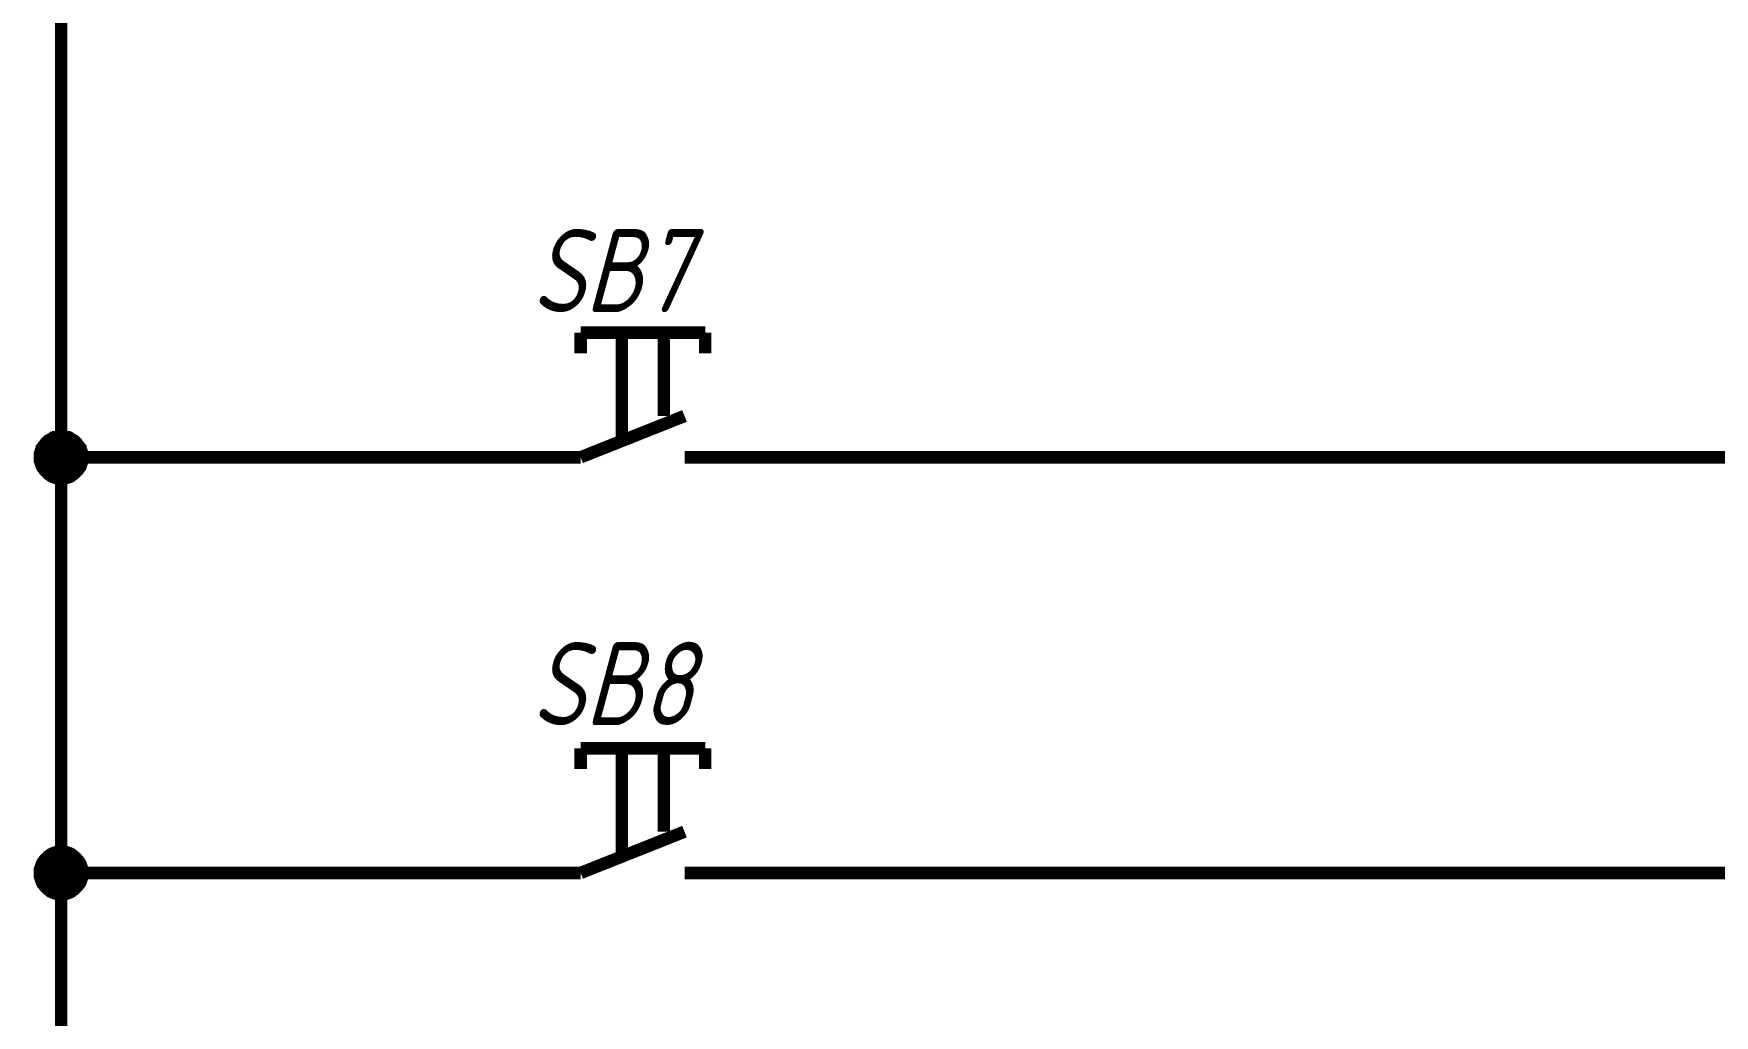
# Model space of a CAD drawing. Extents: x 196 to 1101, y 70 to 664.
# Drawn here: x 446.38 to 486.83, y 372.75 to 396.37 of the extents above; entities that cross this region are included whole.
import ezdxf

# ---------------------------------------------------------------- set-up
doc = ezdxf.new("R2010")
doc.units = 0
doc.header["$MEASUREMENT"] = 0
doc.layers.add('Sheet', color=255, linetype='CONTINUOUS')
doc.styles.add('GOST type A0', font='', dxfattribs={"oblique": 15, "height": 3.5})
doc.styles.get('GOST type A0').set_extended_font_data('GOST type A')

msp = doc.modelspace()

# ---------------------------------------------------------------- linework, layer by layer
at = {"layer": 'Sheet', "const_width": 0.3}
for points in [[(659.469, 396.183), (666.97, 396.183), (666.97, 412.182), (611.985, 412.182), (611.985, 386.179), (529.515, 386.179), (464.546, 386.179)], [(659.469, 391.181), (669.47, 391.181), (669.47, 410.675), (606.985, 410.675), (606.985, 376.176), (517.031, 376.176), (464.546, 376.176)], [(447.046, 401.169), (447.046, 386.179), (457.046, 386.179)], [(459.546, 389.177), (462.543, 389.177)], [(459.546, 389.177), (459.546, 388.68)], [(460.539, 386.676), (460.539, 389.177)], [(461.549, 387.173), (461.549, 389.177)], [(462.543, 389.177), (462.543, 388.68)], [(459.546, 386.179), (462.046, 387.173)], [(446.533, 386.179), (446.533, 386.21), (446.533, 386.226), (446.533, 386.257), (446.549, 386.288), (446.549, 386.303), (446.564, 386.335), (446.564, 386.35), (446.58, 386.381), (446.58, 386.397), (446.595, 386.412), (446.611, 386.443), (446.626, 386.459), (446.642, 386.474), (446.657, 386.49), (446.673, 386.521), (446.688, 386.536), (446.704, 386.552), (446.719, 386.568), (446.735, 386.583), (446.766, 386.599), (446.782, 386.599), (446.797, 386.614), (446.828, 386.63), (446.844, 386.645), (446.875, 386.645), (446.89, 386.661), (446.921, 386.661), (446.937, 386.661), (446.968, 386.676), (446.999, 386.676), (447.014, 386.676), (447.046, 386.676)], [(446.533, 386.179), (446.533, 386.21), (446.533, 386.226), (446.533, 386.257), (446.549, 386.288), (446.549, 386.303), (446.564, 386.335), (446.564, 386.35), (446.58, 386.381), (446.58, 386.397), (446.595, 386.412), (446.611, 386.443), (446.626, 386.459), (446.642, 386.474), (446.657, 386.49), (446.673, 386.521), (446.688, 386.536), (446.704, 386.552), (446.719, 386.568), (446.735, 386.583), (446.766, 386.599), (446.782, 386.599), (446.797, 386.614), (446.828, 386.63), (446.844, 386.645), (446.875, 386.645), (446.89, 386.661), (446.921, 386.661), (446.937, 386.661), (446.968, 386.676), (446.999, 386.676), (447.014, 386.676), (447.046, 386.676)], [(446.533, 386.179), (446.533, 386.21), (446.533, 386.226), (446.533, 386.257), (446.549, 386.288), (446.549, 386.303), (446.564, 386.335), (446.564, 386.35), (446.58, 386.381), (446.58, 386.397), (446.595, 386.412), (446.611, 386.443), (446.626, 386.459), (446.642, 386.474), (446.657, 386.49), (446.673, 386.521), (446.688, 386.536), (446.704, 386.552), (446.719, 386.568), (446.735, 386.583), (446.766, 386.599), (446.782, 386.599), (446.797, 386.614), (446.828, 386.63), (446.844, 386.645), (446.875, 386.645), (446.89, 386.661), (446.921, 386.661), (446.937, 386.661), (446.968, 386.676), (446.999, 386.676), (447.014, 386.676), (447.046, 386.676)], [(446.533, 386.179), (446.533, 386.21), (446.533, 386.226), (446.533, 386.257), (446.549, 386.288), (446.549, 386.303), (446.564, 386.335), (446.564, 386.35), (446.58, 386.381), (446.58, 386.397), (446.595, 386.412), (446.611, 386.443), (446.626, 386.459), (446.642, 386.474), (446.657, 386.49), (446.673, 386.521), (446.688, 386.536), (446.704, 386.552), (446.719, 386.568), (446.735, 386.583), (446.766, 386.599), (446.782, 386.599), (446.797, 386.614), (446.828, 386.63), (446.844, 386.645), (446.875, 386.645), (446.89, 386.661), (446.921, 386.661), (446.937, 386.661), (446.968, 386.676), (446.999, 386.676), (447.014, 386.676), (447.046, 386.676)], [(446.533, 386.179), (446.533, 386.21), (446.533, 386.226), (446.533, 386.257), (446.549, 386.288), (446.549, 386.303), (446.564, 386.335), (446.564, 386.35), (446.58, 386.381), (446.58, 386.397), (446.595, 386.412), (446.611, 386.443), (446.626, 386.459), (446.642, 386.474), (446.657, 386.49), (446.673, 386.521), (446.688, 386.536), (446.704, 386.552), (446.719, 386.568), (446.735, 386.583), (446.766, 386.599), (446.782, 386.599), (446.797, 386.614), (446.828, 386.63), (446.844, 386.645), (446.875, 386.645), (446.89, 386.661), (446.921, 386.661), (446.937, 386.661), (446.968, 386.676), (446.999, 386.676), (447.014, 386.676), (447.046, 386.676)], [(446.533, 386.179), (446.533, 386.21), (446.533, 386.226), (446.533, 386.257), (446.549, 386.288), (446.549, 386.303), (446.564, 386.335), (446.564, 386.35), (446.58, 386.381), (446.58, 386.397), (446.595, 386.412), (446.611, 386.443), (446.626, 386.459), (446.642, 386.474), (446.657, 386.49), (446.673, 386.521), (446.688, 386.536), (446.704, 386.552), (446.719, 386.568), (446.735, 386.583), (446.766, 386.599), (446.782, 386.599), (446.797, 386.614), (446.828, 386.63), (446.844, 386.645), (446.875, 386.645), (446.89, 386.661), (446.921, 386.661), (446.937, 386.661), (446.968, 386.676), (446.999, 386.676), (447.014, 386.676), (447.046, 386.676)], [(446.533, 386.179), (446.533, 386.21), (446.533, 386.226), (446.533, 386.257), (446.549, 386.288), (446.549, 386.303), (446.564, 386.335), (446.564, 386.35), (446.58, 386.381), (446.58, 386.397), (446.595, 386.412), (446.611, 386.443), (446.626, 386.459), (446.642, 386.474), (446.657, 386.49), (446.673, 386.521), (446.688, 386.536), (446.704, 386.552), (446.719, 386.568), (446.735, 386.583), (446.766, 386.599), (446.782, 386.599), (446.797, 386.614), (446.828, 386.63), (446.844, 386.645), (446.875, 386.645), (446.89, 386.661), (446.921, 386.661), (446.937, 386.661), (446.968, 386.676), (446.999, 386.676), (447.014, 386.676), (447.046, 386.676)], [(446.533, 386.179), (446.533, 386.21), (446.533, 386.226), (446.533, 386.257), (446.549, 386.288), (446.549, 386.303), (446.564, 386.335), (446.564, 386.35), (446.58, 386.381), (446.58, 386.397), (446.595, 386.412), (446.611, 386.443), (446.626, 386.459), (446.642, 386.474), (446.657, 386.49), (446.673, 386.521), (446.688, 386.536), (446.704, 386.552), (446.719, 386.568), (446.735, 386.583), (446.766, 386.599), (446.782, 386.599), (446.797, 386.614), (446.828, 386.63), (446.844, 386.645), (446.875, 386.645), (446.89, 386.661), (446.921, 386.661), (446.937, 386.661), (446.968, 386.676), (446.999, 386.676), (447.014, 386.676), (447.046, 386.676)], [(447.046, 386.676), (447.046, 386.676)], [(447.046, 386.676), (447.077, 386.676), (447.092, 386.676), (447.123, 386.676), (447.154, 386.661), (447.17, 386.661), (447.201, 386.661), (447.216, 386.645), (447.247, 386.645), (447.263, 386.63), (447.294, 386.614), (447.31, 386.599), (447.325, 386.599), (447.356, 386.583), (447.372, 386.568), (447.387, 386.552), (447.403, 386.536), (447.418, 386.521), (447.434, 386.49), (447.449, 386.474), (447.465, 386.459), (447.48, 386.443), (447.496, 386.412), (447.511, 386.397), (447.511, 386.381), (447.527, 386.35), (447.527, 386.335), (447.542, 386.303), (447.542, 386.288), (447.558, 386.257), (447.558, 386.226), (447.558, 386.21), (447.558, 386.179)], [(447.046, 386.676), (447.046, 386.676)], [(447.046, 386.676), (447.077, 386.676), (447.092, 386.676), (447.123, 386.676), (447.154, 386.661), (447.17, 386.661), (447.201, 386.661), (447.216, 386.645), (447.247, 386.645), (447.263, 386.63), (447.294, 386.614), (447.31, 386.599), (447.325, 386.599), (447.356, 386.583), (447.372, 386.568), (447.387, 386.552), (447.403, 386.536), (447.418, 386.521), (447.434, 386.49), (447.449, 386.474), (447.465, 386.459), (447.48, 386.443), (447.496, 386.412), (447.511, 386.397), (447.511, 386.381), (447.527, 386.35), (447.527, 386.335), (447.542, 386.303), (447.542, 386.288), (447.558, 386.257), (447.558, 386.226), (447.558, 386.21), (447.558, 386.179)], [(447.046, 386.676), (447.046, 386.676)], [(447.046, 386.676), (447.077, 386.676), (447.092, 386.676), (447.123, 386.676), (447.154, 386.661), (447.17, 386.661), (447.201, 386.661), (447.216, 386.645), (447.247, 386.645), (447.263, 386.63), (447.294, 386.614), (447.31, 386.599), (447.325, 386.599), (447.356, 386.583), (447.372, 386.568), (447.387, 386.552), (447.403, 386.536), (447.418, 386.521), (447.434, 386.49), (447.449, 386.474), (447.465, 386.459), (447.48, 386.443), (447.496, 386.412), (447.511, 386.397), (447.511, 386.381), (447.527, 386.35), (447.527, 386.335), (447.542, 386.303), (447.542, 386.288), (447.558, 386.257), (447.558, 386.226), (447.558, 386.21), (447.558, 386.179)], [(447.046, 386.676), (447.046, 386.676)], [(447.046, 386.676), (447.077, 386.676), (447.092, 386.676), (447.123, 386.676), (447.154, 386.661), (447.17, 386.661), (447.201, 386.661), (447.216, 386.645), (447.247, 386.645), (447.263, 386.63), (447.294, 386.614), (447.31, 386.599), (447.325, 386.599), (447.356, 386.583), (447.372, 386.568), (447.387, 386.552), (447.403, 386.536), (447.418, 386.521), (447.434, 386.49), (447.449, 386.474), (447.465, 386.459), (447.48, 386.443), (447.496, 386.412), (447.511, 386.397), (447.511, 386.381), (447.527, 386.35), (447.527, 386.335), (447.542, 386.303), (447.542, 386.288), (447.558, 386.257), (447.558, 386.226), (447.558, 386.21), (447.558, 386.179)], [(447.046, 386.676), (447.046, 386.676)], [(447.046, 386.676), (447.077, 386.676), (447.092, 386.676), (447.123, 386.676), (447.154, 386.661), (447.17, 386.661), (447.201, 386.661), (447.216, 386.645), (447.247, 386.645), (447.263, 386.63), (447.294, 386.614), (447.31, 386.599), (447.325, 386.599), (447.356, 386.583), (447.372, 386.568), (447.387, 386.552), (447.403, 386.536), (447.418, 386.521), (447.434, 386.49), (447.449, 386.474), (447.465, 386.459), (447.48, 386.443), (447.496, 386.412), (447.511, 386.397), (447.511, 386.381), (447.527, 386.35), (447.527, 386.335), (447.542, 386.303), (447.542, 386.288), (447.558, 386.257), (447.558, 386.226), (447.558, 386.21), (447.558, 386.179)], [(447.046, 386.676), (447.046, 386.676)], [(447.046, 386.676), (447.077, 386.676), (447.092, 386.676), (447.123, 386.676), (447.154, 386.661), (447.17, 386.661), (447.201, 386.661), (447.216, 386.645), (447.247, 386.645), (447.263, 386.63), (447.294, 386.614), (447.31, 386.599), (447.325, 386.599), (447.356, 386.583), (447.372, 386.568), (447.387, 386.552), (447.403, 386.536), (447.418, 386.521), (447.434, 386.49), (447.449, 386.474), (447.465, 386.459), (447.48, 386.443), (447.496, 386.412), (447.511, 386.397), (447.511, 386.381), (447.527, 386.35), (447.527, 386.335), (447.542, 386.303), (447.542, 386.288), (447.558, 386.257), (447.558, 386.226), (447.558, 386.21), (447.558, 386.179)], [(447.046, 386.676), (447.046, 386.676)], [(447.046, 386.676), (447.077, 386.676), (447.092, 386.676), (447.123, 386.676), (447.154, 386.661), (447.17, 386.661), (447.201, 386.661), (447.216, 386.645), (447.247, 386.645), (447.263, 386.63), (447.294, 386.614), (447.31, 386.599), (447.325, 386.599), (447.356, 386.583), (447.372, 386.568), (447.387, 386.552), (447.403, 386.536), (447.418, 386.521), (447.434, 386.49), (447.449, 386.474), (447.465, 386.459), (447.48, 386.443), (447.496, 386.412), (447.511, 386.397), (447.511, 386.381), (447.527, 386.35), (447.527, 386.335), (447.542, 386.303), (447.542, 386.288), (447.558, 386.257), (447.558, 386.226), (447.558, 386.21), (447.558, 386.179)], [(447.046, 386.676), (447.046, 386.676)], [(447.046, 386.676), (447.077, 386.676), (447.092, 386.676), (447.123, 386.676), (447.154, 386.661), (447.17, 386.661), (447.201, 386.661), (447.216, 386.645), (447.247, 386.645), (447.263, 386.63), (447.294, 386.614), (447.31, 386.599), (447.325, 386.599), (447.356, 386.583), (447.372, 386.568), (447.387, 386.552), (447.403, 386.536), (447.418, 386.521), (447.434, 386.49), (447.449, 386.474), (447.465, 386.459), (447.48, 386.443), (447.496, 386.412), (447.511, 386.397), (447.511, 386.381), (447.527, 386.35), (447.527, 386.335), (447.542, 386.303), (447.542, 386.288), (447.558, 386.257), (447.558, 386.226), (447.558, 386.21), (447.558, 386.179)], [(447.046, 385.667), (447.014, 385.667), (446.999, 385.667), (446.968, 385.667), (446.937, 385.682), (446.921, 385.682), (446.89, 385.698), (446.875, 385.698), (446.844, 385.713), (446.828, 385.713), (446.797, 385.729), (446.782, 385.744), (446.766, 385.76), (446.735, 385.775), (446.719, 385.791), (446.704, 385.806), (446.688, 385.822), (446.673, 385.837), (446.657, 385.853), (446.642, 385.869), (446.626, 385.9), (446.611, 385.915), (446.595, 385.931), (446.58, 385.962), (446.58, 385.977), (446.564, 386.008), (446.564, 386.024), (446.549, 386.055), (446.549, 386.07), (446.533, 386.102), (446.533, 386.133), (446.533, 386.148), (446.533, 386.179)], [(446.533, 386.179), (446.533, 386.179)], [(447.046, 385.667), (447.014, 385.667), (446.999, 385.667), (446.968, 385.667), (446.937, 385.682), (446.921, 385.682), (446.89, 385.698), (446.875, 385.698), (446.844, 385.713), (446.828, 385.713), (446.797, 385.729), (446.782, 385.744), (446.766, 385.76), (446.735, 385.775), (446.719, 385.791), (446.704, 385.806), (446.688, 385.822), (446.673, 385.837), (446.657, 385.853), (446.642, 385.869), (446.626, 385.9), (446.611, 385.915), (446.595, 385.931), (446.58, 385.962), (446.58, 385.977), (446.564, 386.008), (446.564, 386.024), (446.549, 386.055), (446.549, 386.07), (446.533, 386.102), (446.533, 386.133), (446.533, 386.148), (446.533, 386.179)], [(446.533, 386.179), (446.533, 386.179)], [(447.046, 385.667), (447.014, 385.667), (446.999, 385.667), (446.968, 385.667), (446.937, 385.682), (446.921, 385.682), (446.89, 385.698), (446.875, 385.698), (446.844, 385.713), (446.828, 385.713), (446.797, 385.729), (446.782, 385.744), (446.766, 385.76), (446.735, 385.775), (446.719, 385.791), (446.704, 385.806), (446.688, 385.822), (446.673, 385.837), (446.657, 385.853), (446.642, 385.869), (446.626, 385.9), (446.611, 385.915), (446.595, 385.931), (446.58, 385.962), (446.58, 385.977), (446.564, 386.008), (446.564, 386.024), (446.549, 386.055), (446.549, 386.07), (446.533, 386.102), (446.533, 386.133), (446.533, 386.148), (446.533, 386.179)], [(446.533, 386.179), (446.533, 386.179)], [(447.046, 385.667), (447.014, 385.667), (446.999, 385.667), (446.968, 385.667), (446.937, 385.682), (446.921, 385.682), (446.89, 385.698), (446.875, 385.698), (446.844, 385.713), (446.828, 385.713), (446.797, 385.729), (446.782, 385.744), (446.766, 385.76), (446.735, 385.775), (446.719, 385.791), (446.704, 385.806), (446.688, 385.822), (446.673, 385.837), (446.657, 385.853), (446.642, 385.869), (446.626, 385.9), (446.611, 385.915), (446.595, 385.931), (446.58, 385.962), (446.58, 385.977), (446.564, 386.008), (446.564, 386.024), (446.549, 386.055), (446.549, 386.07), (446.533, 386.102), (446.533, 386.133), (446.533, 386.148), (446.533, 386.179)], [(446.533, 386.179), (446.533, 386.179)], [(447.046, 385.667), (447.014, 385.667), (446.999, 385.667), (446.968, 385.667), (446.937, 385.682), (446.921, 385.682), (446.89, 385.698), (446.875, 385.698), (446.844, 385.713), (446.828, 385.713), (446.797, 385.729), (446.782, 385.744), (446.766, 385.76), (446.735, 385.775), (446.719, 385.791), (446.704, 385.806), (446.688, 385.822), (446.673, 385.837), (446.657, 385.853), (446.642, 385.869), (446.626, 385.9), (446.611, 385.915), (446.595, 385.931), (446.58, 385.962), (446.58, 385.977), (446.564, 386.008), (446.564, 386.024), (446.549, 386.055), (446.549, 386.07), (446.533, 386.102), (446.533, 386.133), (446.533, 386.148), (446.533, 386.179)], [(446.533, 386.179), (446.533, 386.179)], [(447.046, 385.667), (447.014, 385.667), (446.999, 385.667), (446.968, 385.667), (446.937, 385.682), (446.921, 385.682), (446.89, 385.698), (446.875, 385.698), (446.844, 385.713), (446.828, 385.713), (446.797, 385.729), (446.782, 385.744), (446.766, 385.76), (446.735, 385.775), (446.719, 385.791), (446.704, 385.806), (446.688, 385.822), (446.673, 385.837), (446.657, 385.853), (446.642, 385.869), (446.626, 385.9), (446.611, 385.915), (446.595, 385.931), (446.58, 385.962), (446.58, 385.977), (446.564, 386.008), (446.564, 386.024), (446.549, 386.055), (446.549, 386.07), (446.533, 386.102), (446.533, 386.133), (446.533, 386.148), (446.533, 386.179)], [(446.533, 386.179), (446.533, 386.179)], [(447.046, 385.667), (447.014, 385.667), (446.999, 385.667), (446.968, 385.667), (446.937, 385.682), (446.921, 385.682), (446.89, 385.698), (446.875, 385.698), (446.844, 385.713), (446.828, 385.713), (446.797, 385.729), (446.782, 385.744), (446.766, 385.76), (446.735, 385.775), (446.719, 385.791), (446.704, 385.806), (446.688, 385.822), (446.673, 385.837), (446.657, 385.853), (446.642, 385.869), (446.626, 385.9), (446.611, 385.915), (446.595, 385.931), (446.58, 385.962), (446.58, 385.977), (446.564, 386.008), (446.564, 386.024), (446.549, 386.055), (446.549, 386.07), (446.533, 386.102), (446.533, 386.133), (446.533, 386.148), (446.533, 386.179)], [(446.533, 386.179), (446.533, 386.179)], [(447.046, 385.667), (447.014, 385.667), (446.999, 385.667), (446.968, 385.667), (446.937, 385.682), (446.921, 385.682), (446.89, 385.698), (446.875, 385.698), (446.844, 385.713), (446.828, 385.713), (446.797, 385.729), (446.782, 385.744), (446.766, 385.76), (446.735, 385.775), (446.719, 385.791), (446.704, 385.806), (446.688, 385.822), (446.673, 385.837), (446.657, 385.853), (446.642, 385.869), (446.626, 385.9), (446.611, 385.915), (446.595, 385.931), (446.58, 385.962), (446.58, 385.977), (446.564, 386.008), (446.564, 386.024), (446.549, 386.055), (446.549, 386.07), (446.533, 386.102), (446.533, 386.133), (446.533, 386.148), (446.533, 386.179)], [(446.533, 386.179), (446.533, 386.179)], [(447.558, 386.179), (447.558, 386.148), (447.558, 386.133), (447.558, 386.102), (447.542, 386.07), (447.542, 386.055), (447.527, 386.024), (447.527, 386.008), (447.511, 385.977), (447.511, 385.962), (447.496, 385.931), (447.48, 385.915), (447.465, 385.9), (447.449, 385.869), (447.434, 385.853), (447.418, 385.837), (447.403, 385.822), (447.387, 385.806), (447.372, 385.791), (447.356, 385.775), (447.325, 385.76), (447.31, 385.744), (447.294, 385.729), (447.263, 385.713), (447.247, 385.713), (447.216, 385.698), (447.201, 385.698), (447.17, 385.682), (447.154, 385.682), (447.123, 385.667), (447.092, 385.667), (447.077, 385.667), (447.046, 385.667)], [(447.558, 386.179), (447.558, 386.148), (447.558, 386.133), (447.558, 386.102), (447.542, 386.07), (447.542, 386.055), (447.527, 386.024), (447.527, 386.008), (447.511, 385.977), (447.511, 385.962), (447.496, 385.931), (447.48, 385.915), (447.465, 385.9), (447.449, 385.869), (447.434, 385.853), (447.418, 385.837), (447.403, 385.822), (447.387, 385.806), (447.372, 385.791), (447.356, 385.775), (447.325, 385.76), (447.31, 385.744), (447.294, 385.729), (447.263, 385.713), (447.247, 385.713), (447.216, 385.698), (447.201, 385.698), (447.17, 385.682), (447.154, 385.682), (447.123, 385.667), (447.092, 385.667), (447.077, 385.667), (447.046, 385.667)], [(447.046, 386.179), (447.046, 376.176), (457.046, 376.176)], [(447.558, 386.179), (447.558, 386.148), (447.558, 386.133), (447.558, 386.102), (447.542, 386.07), (447.542, 386.055), (447.527, 386.024), (447.527, 386.008), (447.511, 385.977), (447.511, 385.962), (447.496, 385.931), (447.48, 385.915), (447.465, 385.9), (447.449, 385.869), (447.434, 385.853), (447.418, 385.837), (447.403, 385.822), (447.387, 385.806), (447.372, 385.791), (447.356, 385.775), (447.325, 385.76), (447.31, 385.744), (447.294, 385.729), (447.263, 385.713), (447.247, 385.713), (447.216, 385.698), (447.201, 385.698), (447.17, 385.682), (447.154, 385.682), (447.123, 385.667), (447.092, 385.667), (447.077, 385.667), (447.046, 385.667)], [(447.558, 386.179), (447.558, 386.148), (447.558, 386.133), (447.558, 386.102), (447.542, 386.07), (447.542, 386.055), (447.527, 386.024), (447.527, 386.008), (447.511, 385.977), (447.511, 385.962), (447.496, 385.931), (447.48, 385.915), (447.465, 385.9), (447.449, 385.869), (447.434, 385.853), (447.418, 385.837), (447.403, 385.822), (447.387, 385.806), (447.372, 385.791), (447.356, 385.775), (447.325, 385.76), (447.31, 385.744), (447.294, 385.729), (447.263, 385.713), (447.247, 385.713), (447.216, 385.698), (447.201, 385.698), (447.17, 385.682), (447.154, 385.682), (447.123, 385.667), (447.092, 385.667), (447.077, 385.667), (447.046, 385.667)], [(447.558, 386.179), (447.558, 386.148), (447.558, 386.133), (447.558, 386.102), (447.542, 386.07), (447.542, 386.055), (447.527, 386.024), (447.527, 386.008), (447.511, 385.977), (447.511, 385.962), (447.496, 385.931), (447.48, 385.915), (447.465, 385.9), (447.449, 385.869), (447.434, 385.853), (447.418, 385.837), (447.403, 385.822), (447.387, 385.806), (447.372, 385.791), (447.356, 385.775), (447.325, 385.76), (447.31, 385.744), (447.294, 385.729), (447.263, 385.713), (447.247, 385.713), (447.216, 385.698), (447.201, 385.698), (447.17, 385.682), (447.154, 385.682), (447.123, 385.667), (447.092, 385.667), (447.077, 385.667), (447.046, 385.667)], [(447.558, 386.179), (447.558, 386.148), (447.558, 386.133), (447.558, 386.102), (447.542, 386.07), (447.542, 386.055), (447.527, 386.024), (447.527, 386.008), (447.511, 385.977), (447.511, 385.962), (447.496, 385.931), (447.48, 385.915), (447.465, 385.9), (447.449, 385.869), (447.434, 385.853), (447.418, 385.837), (447.403, 385.822), (447.387, 385.806), (447.372, 385.791), (447.356, 385.775), (447.325, 385.76), (447.31, 385.744), (447.294, 385.729), (447.263, 385.713), (447.247, 385.713), (447.216, 385.698), (447.201, 385.698), (447.17, 385.682), (447.154, 385.682), (447.123, 385.667), (447.092, 385.667), (447.077, 385.667), (447.046, 385.667)], [(447.558, 386.179), (447.558, 386.148), (447.558, 386.133), (447.558, 386.102), (447.542, 386.07), (447.542, 386.055), (447.527, 386.024), (447.527, 386.008), (447.511, 385.977), (447.511, 385.962), (447.496, 385.931), (447.48, 385.915), (447.465, 385.9), (447.449, 385.869), (447.434, 385.853), (447.418, 385.837), (447.403, 385.822), (447.387, 385.806), (447.372, 385.791), (447.356, 385.775), (447.325, 385.76), (447.31, 385.744), (447.294, 385.729), (447.263, 385.713), (447.247, 385.713), (447.216, 385.698), (447.201, 385.698), (447.17, 385.682), (447.154, 385.682), (447.123, 385.667), (447.092, 385.667), (447.077, 385.667), (447.046, 385.667)], [(447.558, 386.179), (447.558, 386.148), (447.558, 386.133), (447.558, 386.102), (447.542, 386.07), (447.542, 386.055), (447.527, 386.024), (447.527, 386.008), (447.511, 385.977), (447.511, 385.962), (447.496, 385.931), (447.48, 385.915), (447.465, 385.9), (447.449, 385.869), (447.434, 385.853), (447.418, 385.837), (447.403, 385.822), (447.387, 385.806), (447.372, 385.791), (447.356, 385.775), (447.325, 385.76), (447.31, 385.744), (447.294, 385.729), (447.263, 385.713), (447.247, 385.713), (447.216, 385.698), (447.201, 385.698), (447.17, 385.682), (447.154, 385.682), (447.123, 385.667), (447.092, 385.667), (447.077, 385.667), (447.046, 385.667)], [(447.558, 386.179), (447.558, 386.179), (447.558, 386.179), (447.558, 386.179), (447.558, 386.179), (447.558, 386.179), (447.558, 386.179), (447.558, 386.179), (447.558, 386.179), (447.558, 386.179), (447.558, 386.179), (447.558, 386.179), (447.558, 386.179), (447.558, 386.179), (447.558, 386.179), (447.558, 386.179), (447.558, 386.179), (447.558, 386.179), (447.558, 386.179), (447.558, 386.179), (447.558, 386.179), (447.558, 386.179), (447.558, 386.179), (447.558, 386.179), (447.558, 386.179), (447.558, 386.179), (447.558, 386.179), (447.558, 386.179), (447.558, 386.179), (447.558, 386.179), (447.558, 386.179), (447.558, 386.179), (447.558, 386.179)], [(447.558, 386.179), (447.558, 386.179)], [(447.558, 386.179), (447.558, 386.179), (447.558, 386.179), (447.558, 386.179), (447.558, 386.179), (447.558, 386.179), (447.558, 386.179), (447.558, 386.179), (447.558, 386.179), (447.558, 386.179), (447.558, 386.179), (447.558, 386.179), (447.558, 386.179), (447.558, 386.179), (447.558, 386.179), (447.558, 386.179), (447.558, 386.179), (447.558, 386.179), (447.558, 386.179), (447.558, 386.179), (447.558, 386.179), (447.558, 386.179), (447.558, 386.179), (447.558, 386.179), (447.558, 386.179), (447.558, 386.179), (447.558, 386.179), (447.558, 386.179), (447.558, 386.179), (447.558, 386.179), (447.558, 386.179), (447.558, 386.179), (447.558, 386.179)], [(447.558, 386.179), (447.558, 386.179)], [(447.558, 386.179), (447.558, 386.179), (447.558, 386.179), (447.558, 386.179), (447.558, 386.179), (447.558, 386.179), (447.558, 386.179), (447.558, 386.179), (447.558, 386.179), (447.558, 386.179), (447.558, 386.179), (447.558, 386.179), (447.558, 386.179), (447.558, 386.179), (447.558, 386.179), (447.558, 386.179), (447.558, 386.179), (447.558, 386.179), (447.558, 386.179), (447.558, 386.179), (447.558, 386.179), (447.558, 386.179), (447.558, 386.179), (447.558, 386.179), (447.558, 386.179), (447.558, 386.179), (447.558, 386.179), (447.558, 386.179), (447.558, 386.179), (447.558, 386.179), (447.558, 386.179), (447.558, 386.179), (447.558, 386.179)], [(447.558, 386.179), (447.558, 386.179)], [(447.558, 386.179), (447.558, 386.179), (447.558, 386.179), (447.558, 386.179), (447.558, 386.179), (447.558, 386.179), (447.558, 386.179), (447.558, 386.179), (447.558, 386.179), (447.558, 386.179), (447.558, 386.179), (447.558, 386.179), (447.558, 386.179), (447.558, 386.179), (447.558, 386.179), (447.558, 386.179), (447.558, 386.179), (447.558, 386.179), (447.558, 386.179), (447.558, 386.179), (447.558, 386.179), (447.558, 386.179), (447.558, 386.179), (447.558, 386.179), (447.558, 386.179), (447.558, 386.179), (447.558, 386.179), (447.558, 386.179), (447.558, 386.179), (447.558, 386.179), (447.558, 386.179), (447.558, 386.179), (447.558, 386.179)], [(447.558, 386.179), (447.558, 386.179)], [(447.558, 386.179), (447.558, 386.179), (447.558, 386.179), (447.558, 386.179), (447.558, 386.179), (447.558, 386.179), (447.558, 386.179), (447.558, 386.179), (447.558, 386.179), (447.558, 386.179), (447.558, 386.179), (447.558, 386.179), (447.558, 386.179), (447.558, 386.179), (447.558, 386.179), (447.558, 386.179), (447.558, 386.179), (447.558, 386.179), (447.558, 386.179), (447.558, 386.179), (447.558, 386.179), (447.558, 386.179), (447.558, 386.179), (447.558, 386.179), (447.558, 386.179), (447.558, 386.179), (447.558, 386.179), (447.558, 386.179), (447.558, 386.179), (447.558, 386.179), (447.558, 386.179), (447.558, 386.179), (447.558, 386.179)], [(447.558, 386.179), (447.558, 386.179)], [(447.558, 386.179), (447.558, 386.179), (447.558, 386.179), (447.558, 386.179), (447.558, 386.179), (447.558, 386.179), (447.558, 386.179), (447.558, 386.179), (447.558, 386.179), (447.558, 386.179), (447.558, 386.179), (447.558, 386.179), (447.558, 386.179), (447.558, 386.179), (447.558, 386.179), (447.558, 386.179), (447.558, 386.179), (447.558, 386.179), (447.558, 386.179), (447.558, 386.179), (447.558, 386.179), (447.558, 386.179), (447.558, 386.179), (447.558, 386.179), (447.558, 386.179), (447.558, 386.179), (447.558, 386.179), (447.558, 386.179), (447.558, 386.179), (447.558, 386.179), (447.558, 386.179), (447.558, 386.179), (447.558, 386.179)], [(447.558, 386.179), (447.558, 386.179)], [(447.558, 386.179), (447.558, 386.179), (447.558, 386.179), (447.558, 386.179), (447.558, 386.179), (447.558, 386.179), (447.558, 386.179), (447.558, 386.179), (447.558, 386.179), (447.558, 386.179), (447.558, 386.179), (447.558, 386.179), (447.558, 386.179), (447.558, 386.179), (447.558, 386.179), (447.558, 386.179), (447.558, 386.179), (447.558, 386.179), (447.558, 386.179), (447.558, 386.179), (447.558, 386.179), (447.558, 386.179), (447.558, 386.179), (447.558, 386.179), (447.558, 386.179), (447.558, 386.179), (447.558, 386.179), (447.558, 386.179), (447.558, 386.179), (447.558, 386.179), (447.558, 386.179), (447.558, 386.179), (447.558, 386.179)], [(447.558, 386.179), (447.558, 386.179)], [(447.558, 386.179), (447.558, 386.179), (447.558, 386.179), (447.558, 386.179), (447.558, 386.179), (447.558, 386.179), (447.558, 386.179), (447.558, 386.179), (447.558, 386.179), (447.558, 386.179), (447.558, 386.179), (447.558, 386.179), (447.558, 386.179), (447.558, 386.179), (447.558, 386.179), (447.558, 386.179), (447.558, 386.179), (447.558, 386.179), (447.558, 386.179), (447.558, 386.179), (447.558, 386.179), (447.558, 386.179), (447.558, 386.179), (447.558, 386.179), (447.558, 386.179), (447.558, 386.179), (447.558, 386.179), (447.558, 386.179), (447.558, 386.179), (447.558, 386.179), (447.558, 386.179), (447.558, 386.179), (447.558, 386.179)], [(447.558, 386.179), (447.558, 386.179)], [(459.546, 386.179), (457.046, 386.179)], [(462.046, 386.179), (464.546, 386.179)], [(459.546, 379.174), (462.543, 379.174)], [(459.546, 379.174), (459.546, 378.677)], [(460.539, 376.673), (460.539, 379.174)], [(461.549, 377.17), (461.549, 379.174)], [(462.543, 379.174), (462.543, 378.677)], [(459.546, 376.176), (462.046, 377.17)], [(446.533, 376.176), (446.533, 376.207), (446.533, 376.222), (446.533, 376.253), (446.549, 376.284), (446.549, 376.3), (446.564, 376.331), (446.564, 376.346), (446.58, 376.378), (446.58, 376.393), (446.595, 376.424), (446.611, 376.44), (446.626, 376.455), (446.642, 376.486), (446.657, 376.502), (446.673, 376.517), (446.688, 376.533), (446.704, 376.548), (446.719, 376.564), (446.735, 376.579), (446.766, 376.595), (446.782, 376.611), (446.797, 376.626), (446.828, 376.642), (446.844, 376.642), (446.875, 376.657), (446.89, 376.657), (446.921, 376.673), (446.937, 376.673), (446.968, 376.688), (446.999, 376.688), (447.014, 376.688), (447.046, 376.688)], [(446.533, 376.176), (446.533, 376.207), (446.533, 376.222), (446.533, 376.253), (446.549, 376.284), (446.549, 376.3), (446.564, 376.331), (446.564, 376.346), (446.58, 376.378), (446.58, 376.393), (446.595, 376.424), (446.611, 376.44), (446.626, 376.455), (446.642, 376.486), (446.657, 376.502), (446.673, 376.517), (446.688, 376.533), (446.704, 376.548), (446.719, 376.564), (446.735, 376.579), (446.766, 376.595), (446.782, 376.611), (446.797, 376.626), (446.828, 376.642), (446.844, 376.642), (446.875, 376.657), (446.89, 376.657), (446.921, 376.673), (446.937, 376.673), (446.968, 376.688), (446.999, 376.688), (447.014, 376.688), (447.046, 376.688)], [(446.533, 376.176), (446.533, 376.207), (446.533, 376.222), (446.533, 376.253), (446.549, 376.284), (446.549, 376.3), (446.564, 376.331), (446.564, 376.346), (446.58, 376.378), (446.58, 376.393), (446.595, 376.424), (446.611, 376.44), (446.626, 376.455), (446.642, 376.486), (446.657, 376.502), (446.673, 376.517), (446.688, 376.533), (446.704, 376.548), (446.719, 376.564), (446.735, 376.579), (446.766, 376.595), (446.782, 376.611), (446.797, 376.626), (446.828, 376.642), (446.844, 376.642), (446.875, 376.657), (446.89, 376.657), (446.921, 376.673), (446.937, 376.673), (446.968, 376.688), (446.999, 376.688), (447.014, 376.688), (447.046, 376.688)], [(446.533, 376.176), (446.533, 376.207), (446.533, 376.222), (446.533, 376.253), (446.549, 376.284), (446.549, 376.3), (446.564, 376.331), (446.564, 376.346), (446.58, 376.378), (446.58, 376.393), (446.595, 376.424), (446.611, 376.44), (446.626, 376.455), (446.642, 376.486), (446.657, 376.502), (446.673, 376.517), (446.688, 376.533), (446.704, 376.548), (446.719, 376.564), (446.735, 376.579), (446.766, 376.595), (446.782, 376.611), (446.797, 376.626), (446.828, 376.642), (446.844, 376.642), (446.875, 376.657), (446.89, 376.657), (446.921, 376.673), (446.937, 376.673), (446.968, 376.688), (446.999, 376.688), (447.014, 376.688), (447.046, 376.688)], [(446.533, 376.176), (446.533, 376.207), (446.533, 376.222), (446.533, 376.253), (446.549, 376.284), (446.549, 376.3), (446.564, 376.331), (446.564, 376.346), (446.58, 376.378), (446.58, 376.393), (446.595, 376.424), (446.611, 376.44), (446.626, 376.455), (446.642, 376.486), (446.657, 376.502), (446.673, 376.517), (446.688, 376.533), (446.704, 376.548), (446.719, 376.564), (446.735, 376.579), (446.766, 376.595), (446.782, 376.611), (446.797, 376.626), (446.828, 376.642), (446.844, 376.642), (446.875, 376.657), (446.89, 376.657), (446.921, 376.673), (446.937, 376.673), (446.968, 376.688), (446.999, 376.688), (447.014, 376.688), (447.046, 376.688)], [(446.533, 376.176), (446.533, 376.207), (446.533, 376.222), (446.533, 376.253), (446.549, 376.284), (446.549, 376.3), (446.564, 376.331), (446.564, 376.346), (446.58, 376.378), (446.58, 376.393), (446.595, 376.424), (446.611, 376.44), (446.626, 376.455), (446.642, 376.486), (446.657, 376.502), (446.673, 376.517), (446.688, 376.533), (446.704, 376.548), (446.719, 376.564), (446.735, 376.579), (446.766, 376.595), (446.782, 376.611), (446.797, 376.626), (446.828, 376.642), (446.844, 376.642), (446.875, 376.657), (446.89, 376.657), (446.921, 376.673), (446.937, 376.673), (446.968, 376.688), (446.999, 376.688), (447.014, 376.688), (447.046, 376.688)], [(446.533, 376.176), (446.533, 376.207), (446.533, 376.222), (446.533, 376.253), (446.549, 376.284), (446.549, 376.3), (446.564, 376.331), (446.564, 376.346), (446.58, 376.378), (446.58, 376.393), (446.595, 376.424), (446.611, 376.44), (446.626, 376.455), (446.642, 376.486), (446.657, 376.502), (446.673, 376.517), (446.688, 376.533), (446.704, 376.548), (446.719, 376.564), (446.735, 376.579), (446.766, 376.595), (446.782, 376.611), (446.797, 376.626), (446.828, 376.642), (446.844, 376.642), (446.875, 376.657), (446.89, 376.657), (446.921, 376.673), (446.937, 376.673), (446.968, 376.688), (446.999, 376.688), (447.014, 376.688), (447.046, 376.688)], [(446.533, 376.176), (446.533, 376.207), (446.533, 376.222), (446.533, 376.253), (446.549, 376.284), (446.549, 376.3), (446.564, 376.331), (446.564, 376.346), (446.58, 376.378), (446.58, 376.393), (446.595, 376.424), (446.611, 376.44), (446.626, 376.455), (446.642, 376.486), (446.657, 376.502), (446.673, 376.517), (446.688, 376.533), (446.704, 376.548), (446.719, 376.564), (446.735, 376.579), (446.766, 376.595), (446.782, 376.611), (446.797, 376.626), (446.828, 376.642), (446.844, 376.642), (446.875, 376.657), (446.89, 376.657), (446.921, 376.673), (446.937, 376.673), (446.968, 376.688), (446.999, 376.688), (447.014, 376.688), (447.046, 376.688)], [(447.046, 376.688), (447.046, 376.688)], [(447.046, 376.688), (447.077, 376.688), (447.092, 376.688), (447.123, 376.688), (447.154, 376.673), (447.17, 376.673), (447.201, 376.657), (447.216, 376.657), (447.247, 376.642), (447.263, 376.642), (447.294, 376.626), (447.31, 376.611), (447.325, 376.595), (447.356, 376.579), (447.372, 376.564), (447.387, 376.548), (447.403, 376.533), (447.418, 376.517), (447.434, 376.502), (447.449, 376.486), (447.465, 376.455), (447.48, 376.44), (447.496, 376.424), (447.511, 376.393), (447.511, 376.378), (447.527, 376.346), (447.527, 376.331), (447.542, 376.3), (447.542, 376.284), (447.558, 376.253), (447.558, 376.222), (447.558, 376.207), (447.558, 376.176)], [(447.046, 376.688), (447.046, 376.688)], [(447.046, 376.688), (447.077, 376.688), (447.092, 376.688), (447.123, 376.688), (447.154, 376.673), (447.17, 376.673), (447.201, 376.657), (447.216, 376.657), (447.247, 376.642), (447.263, 376.642), (447.294, 376.626), (447.31, 376.611), (447.325, 376.595), (447.356, 376.579), (447.372, 376.564), (447.387, 376.548), (447.403, 376.533), (447.418, 376.517), (447.434, 376.502), (447.449, 376.486), (447.465, 376.455), (447.48, 376.44), (447.496, 376.424), (447.511, 376.393), (447.511, 376.378), (447.527, 376.346), (447.527, 376.331), (447.542, 376.3), (447.542, 376.284), (447.558, 376.253), (447.558, 376.222), (447.558, 376.207), (447.558, 376.176)], [(447.046, 376.688), (447.046, 376.688)], [(447.046, 376.688), (447.077, 376.688), (447.092, 376.688), (447.123, 376.688), (447.154, 376.673), (447.17, 376.673), (447.201, 376.657), (447.216, 376.657), (447.247, 376.642), (447.263, 376.642), (447.294, 376.626), (447.31, 376.611), (447.325, 376.595), (447.356, 376.579), (447.372, 376.564), (447.387, 376.548), (447.403, 376.533), (447.418, 376.517), (447.434, 376.502), (447.449, 376.486), (447.465, 376.455), (447.48, 376.44), (447.496, 376.424), (447.511, 376.393), (447.511, 376.378), (447.527, 376.346), (447.527, 376.331), (447.542, 376.3), (447.542, 376.284), (447.558, 376.253), (447.558, 376.222), (447.558, 376.207), (447.558, 376.176)], [(447.046, 376.688), (447.046, 376.688)], [(447.046, 376.688), (447.077, 376.688), (447.092, 376.688), (447.123, 376.688), (447.154, 376.673), (447.17, 376.673), (447.201, 376.657), (447.216, 376.657), (447.247, 376.642), (447.263, 376.642), (447.294, 376.626), (447.31, 376.611), (447.325, 376.595), (447.356, 376.579), (447.372, 376.564), (447.387, 376.548), (447.403, 376.533), (447.418, 376.517), (447.434, 376.502), (447.449, 376.486), (447.465, 376.455), (447.48, 376.44), (447.496, 376.424), (447.511, 376.393), (447.511, 376.378), (447.527, 376.346), (447.527, 376.331), (447.542, 376.3), (447.542, 376.284), (447.558, 376.253), (447.558, 376.222), (447.558, 376.207), (447.558, 376.176)], [(447.046, 376.688), (447.046, 376.688)], [(447.046, 376.688), (447.077, 376.688), (447.092, 376.688), (447.123, 376.688), (447.154, 376.673), (447.17, 376.673), (447.201, 376.657), (447.216, 376.657), (447.247, 376.642), (447.263, 376.642), (447.294, 376.626), (447.31, 376.611), (447.325, 376.595), (447.356, 376.579), (447.372, 376.564), (447.387, 376.548), (447.403, 376.533), (447.418, 376.517), (447.434, 376.502), (447.449, 376.486), (447.465, 376.455), (447.48, 376.44), (447.496, 376.424), (447.511, 376.393), (447.511, 376.378), (447.527, 376.346), (447.527, 376.331), (447.542, 376.3), (447.542, 376.284), (447.558, 376.253), (447.558, 376.222), (447.558, 376.207), (447.558, 376.176)], [(447.046, 376.688), (447.046, 376.688)], [(447.046, 376.688), (447.077, 376.688), (447.092, 376.688), (447.123, 376.688), (447.154, 376.673), (447.17, 376.673), (447.201, 376.657), (447.216, 376.657), (447.247, 376.642), (447.263, 376.642), (447.294, 376.626), (447.31, 376.611), (447.325, 376.595), (447.356, 376.579), (447.372, 376.564), (447.387, 376.548), (447.403, 376.533), (447.418, 376.517), (447.434, 376.502), (447.449, 376.486), (447.465, 376.455), (447.48, 376.44), (447.496, 376.424), (447.511, 376.393), (447.511, 376.378), (447.527, 376.346), (447.527, 376.331), (447.542, 376.3), (447.542, 376.284), (447.558, 376.253), (447.558, 376.222), (447.558, 376.207), (447.558, 376.176)], [(447.046, 376.688), (447.046, 376.688)], [(447.046, 376.688), (447.077, 376.688), (447.092, 376.688), (447.123, 376.688), (447.154, 376.673), (447.17, 376.673), (447.201, 376.657), (447.216, 376.657), (447.247, 376.642), (447.263, 376.642), (447.294, 376.626), (447.31, 376.611), (447.325, 376.595), (447.356, 376.579), (447.372, 376.564), (447.387, 376.548), (447.403, 376.533), (447.418, 376.517), (447.434, 376.502), (447.449, 376.486), (447.465, 376.455), (447.48, 376.44), (447.496, 376.424), (447.511, 376.393), (447.511, 376.378), (447.527, 376.346), (447.527, 376.331), (447.542, 376.3), (447.542, 376.284), (447.558, 376.253), (447.558, 376.222), (447.558, 376.207), (447.558, 376.176)], [(447.046, 376.688), (447.046, 376.688)], [(447.046, 376.688), (447.077, 376.688), (447.092, 376.688), (447.123, 376.688), (447.154, 376.673), (447.17, 376.673), (447.201, 376.657), (447.216, 376.657), (447.247, 376.642), (447.263, 376.642), (447.294, 376.626), (447.31, 376.611), (447.325, 376.595), (447.356, 376.579), (447.372, 376.564), (447.387, 376.548), (447.403, 376.533), (447.418, 376.517), (447.434, 376.502), (447.449, 376.486), (447.465, 376.455), (447.48, 376.44), (447.496, 376.424), (447.511, 376.393), (447.511, 376.378), (447.527, 376.346), (447.527, 376.331), (447.542, 376.3), (447.542, 376.284), (447.558, 376.253), (447.558, 376.222), (447.558, 376.207), (447.558, 376.176)], [(447.046, 375.663), (447.014, 375.663), (446.999, 375.663), (446.968, 375.663), (446.937, 375.679), (446.921, 375.679), (446.89, 375.694), (446.875, 375.694), (446.844, 375.71), (446.828, 375.71), (446.797, 375.725), (446.782, 375.741), (446.766, 375.756), (446.735, 375.772), (446.719, 375.787), (446.704, 375.803), (446.688, 375.818), (446.673, 375.834), (446.657, 375.849), (446.642, 375.865), (446.626, 375.896), (446.611, 375.912), (446.595, 375.927), (446.58, 375.958), (446.58, 375.974), (446.564, 376.005), (446.564, 376.02), (446.549, 376.051), (446.549, 376.067), (446.533, 376.098), (446.533, 376.129), (446.533, 376.145), (446.533, 376.176)], [(446.533, 376.176), (446.533, 376.176)], [(447.046, 375.663), (447.014, 375.663), (446.999, 375.663), (446.968, 375.663), (446.937, 375.679), (446.921, 375.679), (446.89, 375.694), (446.875, 375.694), (446.844, 375.71), (446.828, 375.71), (446.797, 375.725), (446.782, 375.741), (446.766, 375.756), (446.735, 375.772), (446.719, 375.787), (446.704, 375.803), (446.688, 375.818), (446.673, 375.834), (446.657, 375.849), (446.642, 375.865), (446.626, 375.896), (446.611, 375.912), (446.595, 375.927), (446.58, 375.958), (446.58, 375.974), (446.564, 376.005), (446.564, 376.02), (446.549, 376.051), (446.549, 376.067), (446.533, 376.098), (446.533, 376.129), (446.533, 376.145), (446.533, 376.176)], [(446.533, 376.176), (446.533, 376.176)], [(447.046, 375.663), (447.014, 375.663), (446.999, 375.663), (446.968, 375.663), (446.937, 375.679), (446.921, 375.679), (446.89, 375.694), (446.875, 375.694), (446.844, 375.71), (446.828, 375.71), (446.797, 375.725), (446.782, 375.741), (446.766, 375.756), (446.735, 375.772), (446.719, 375.787), (446.704, 375.803), (446.688, 375.818), (446.673, 375.834), (446.657, 375.849), (446.642, 375.865), (446.626, 375.896), (446.611, 375.912), (446.595, 375.927), (446.58, 375.958), (446.58, 375.974), (446.564, 376.005), (446.564, 376.02), (446.549, 376.051), (446.549, 376.067), (446.533, 376.098), (446.533, 376.129), (446.533, 376.145), (446.533, 376.176)], [(446.533, 376.176), (446.533, 376.176)], [(447.046, 375.663), (447.014, 375.663), (446.999, 375.663), (446.968, 375.663), (446.937, 375.679), (446.921, 375.679), (446.89, 375.694), (446.875, 375.694), (446.844, 375.71), (446.828, 375.71), (446.797, 375.725), (446.782, 375.741), (446.766, 375.756), (446.735, 375.772), (446.719, 375.787), (446.704, 375.803), (446.688, 375.818), (446.673, 375.834), (446.657, 375.849), (446.642, 375.865), (446.626, 375.896), (446.611, 375.912), (446.595, 375.927), (446.58, 375.958), (446.58, 375.974), (446.564, 376.005), (446.564, 376.02), (446.549, 376.051), (446.549, 376.067), (446.533, 376.098), (446.533, 376.129), (446.533, 376.145), (446.533, 376.176)], [(446.533, 376.176), (446.533, 376.176)], [(447.046, 375.663), (447.014, 375.663), (446.999, 375.663), (446.968, 375.663), (446.937, 375.679), (446.921, 375.679), (446.89, 375.694), (446.875, 375.694), (446.844, 375.71), (446.828, 375.71), (446.797, 375.725), (446.782, 375.741), (446.766, 375.756), (446.735, 375.772), (446.719, 375.787), (446.704, 375.803), (446.688, 375.818), (446.673, 375.834), (446.657, 375.849), (446.642, 375.865), (446.626, 375.896), (446.611, 375.912), (446.595, 375.927), (446.58, 375.958), (446.58, 375.974), (446.564, 376.005), (446.564, 376.02), (446.549, 376.051), (446.549, 376.067), (446.533, 376.098), (446.533, 376.129), (446.533, 376.145), (446.533, 376.176)], [(446.533, 376.176), (446.533, 376.176)], [(447.046, 375.663), (447.014, 375.663), (446.999, 375.663), (446.968, 375.663), (446.937, 375.679), (446.921, 375.679), (446.89, 375.694), (446.875, 375.694), (446.844, 375.71), (446.828, 375.71), (446.797, 375.725), (446.782, 375.741), (446.766, 375.756), (446.735, 375.772), (446.719, 375.787), (446.704, 375.803), (446.688, 375.818), (446.673, 375.834), (446.657, 375.849), (446.642, 375.865), (446.626, 375.896), (446.611, 375.912), (446.595, 375.927), (446.58, 375.958), (446.58, 375.974), (446.564, 376.005), (446.564, 376.02), (446.549, 376.051), (446.549, 376.067), (446.533, 376.098), (446.533, 376.129), (446.533, 376.145), (446.533, 376.176)], [(446.533, 376.176), (446.533, 376.176)], [(447.046, 375.663), (447.014, 375.663), (446.999, 375.663), (446.968, 375.663), (446.937, 375.679), (446.921, 375.679), (446.89, 375.694), (446.875, 375.694), (446.844, 375.71), (446.828, 375.71), (446.797, 375.725), (446.782, 375.741), (446.766, 375.756), (446.735, 375.772), (446.719, 375.787), (446.704, 375.803), (446.688, 375.818), (446.673, 375.834), (446.657, 375.849), (446.642, 375.865), (446.626, 375.896), (446.611, 375.912), (446.595, 375.927), (446.58, 375.958), (446.58, 375.974), (446.564, 376.005), (446.564, 376.02), (446.549, 376.051), (446.549, 376.067), (446.533, 376.098), (446.533, 376.129), (446.533, 376.145), (446.533, 376.176)], [(446.533, 376.176), (446.533, 376.176)], [(447.046, 375.663), (447.014, 375.663), (446.999, 375.663), (446.968, 375.663), (446.937, 375.679), (446.921, 375.679), (446.89, 375.694), (446.875, 375.694), (446.844, 375.71), (446.828, 375.71), (446.797, 375.725), (446.782, 375.741), (446.766, 375.756), (446.735, 375.772), (446.719, 375.787), (446.704, 375.803), (446.688, 375.818), (446.673, 375.834), (446.657, 375.849), (446.642, 375.865), (446.626, 375.896), (446.611, 375.912), (446.595, 375.927), (446.58, 375.958), (446.58, 375.974), (446.564, 376.005), (446.564, 376.02), (446.549, 376.051), (446.549, 376.067), (446.533, 376.098), (446.533, 376.129), (446.533, 376.145), (446.533, 376.176)], [(446.533, 376.176), (446.533, 376.176)], [(447.558, 376.176), (447.558, 376.145), (447.558, 376.129), (447.558, 376.098), (447.542, 376.067), (447.542, 376.051), (447.527, 376.02), (447.527, 376.005), (447.511, 375.974), (447.511, 375.958), (447.496, 375.927), (447.48, 375.912), (447.465, 375.896), (447.449, 375.865), (447.434, 375.849), (447.418, 375.834), (447.403, 375.818), (447.387, 375.803), (447.372, 375.787), (447.356, 375.772), (447.325, 375.756), (447.31, 375.741), (447.294, 375.725), (447.263, 375.71), (447.247, 375.71), (447.216, 375.694), (447.201, 375.694), (447.17, 375.679), (447.154, 375.679), (447.123, 375.663), (447.092, 375.663), (447.077, 375.663), (447.046, 375.663)], [(447.558, 376.176), (447.558, 376.145), (447.558, 376.129), (447.558, 376.098), (447.542, 376.067), (447.542, 376.051), (447.527, 376.02), (447.527, 376.005), (447.511, 375.974), (447.511, 375.958), (447.496, 375.927), (447.48, 375.912), (447.465, 375.896), (447.449, 375.865), (447.434, 375.849), (447.418, 375.834), (447.403, 375.818), (447.387, 375.803), (447.372, 375.787), (447.356, 375.772), (447.325, 375.756), (447.31, 375.741), (447.294, 375.725), (447.263, 375.71), (447.247, 375.71), (447.216, 375.694), (447.201, 375.694), (447.17, 375.679), (447.154, 375.679), (447.123, 375.663), (447.092, 375.663), (447.077, 375.663), (447.046, 375.663)], [(447.046, 376.176), (447.046, 366.172), (457.046, 366.172)], [(447.558, 376.176), (447.558, 376.145), (447.558, 376.129), (447.558, 376.098), (447.542, 376.067), (447.542, 376.051), (447.527, 376.02), (447.527, 376.005), (447.511, 375.974), (447.511, 375.958), (447.496, 375.927), (447.48, 375.912), (447.465, 375.896), (447.449, 375.865), (447.434, 375.849), (447.418, 375.834), (447.403, 375.818), (447.387, 375.803), (447.372, 375.787), (447.356, 375.772), (447.325, 375.756), (447.31, 375.741), (447.294, 375.725), (447.263, 375.71), (447.247, 375.71), (447.216, 375.694), (447.201, 375.694), (447.17, 375.679), (447.154, 375.679), (447.123, 375.663), (447.092, 375.663), (447.077, 375.663), (447.046, 375.663)], [(447.558, 376.176), (447.558, 376.145), (447.558, 376.129), (447.558, 376.098), (447.542, 376.067), (447.542, 376.051), (447.527, 376.02), (447.527, 376.005), (447.511, 375.974), (447.511, 375.958), (447.496, 375.927), (447.48, 375.912), (447.465, 375.896), (447.449, 375.865), (447.434, 375.849), (447.418, 375.834), (447.403, 375.818), (447.387, 375.803), (447.372, 375.787), (447.356, 375.772), (447.325, 375.756), (447.31, 375.741), (447.294, 375.725), (447.263, 375.71), (447.247, 375.71), (447.216, 375.694), (447.201, 375.694), (447.17, 375.679), (447.154, 375.679), (447.123, 375.663), (447.092, 375.663), (447.077, 375.663), (447.046, 375.663)], [(447.558, 376.176), (447.558, 376.145), (447.558, 376.129), (447.558, 376.098), (447.542, 376.067), (447.542, 376.051), (447.527, 376.02), (447.527, 376.005), (447.511, 375.974), (447.511, 375.958), (447.496, 375.927), (447.48, 375.912), (447.465, 375.896), (447.449, 375.865), (447.434, 375.849), (447.418, 375.834), (447.403, 375.818), (447.387, 375.803), (447.372, 375.787), (447.356, 375.772), (447.325, 375.756), (447.31, 375.741), (447.294, 375.725), (447.263, 375.71), (447.247, 375.71), (447.216, 375.694), (447.201, 375.694), (447.17, 375.679), (447.154, 375.679), (447.123, 375.663), (447.092, 375.663), (447.077, 375.663), (447.046, 375.663)], [(447.558, 376.176), (447.558, 376.145), (447.558, 376.129), (447.558, 376.098), (447.542, 376.067), (447.542, 376.051), (447.527, 376.02), (447.527, 376.005), (447.511, 375.974), (447.511, 375.958), (447.496, 375.927), (447.48, 375.912), (447.465, 375.896), (447.449, 375.865), (447.434, 375.849), (447.418, 375.834), (447.403, 375.818), (447.387, 375.803), (447.372, 375.787), (447.356, 375.772), (447.325, 375.756), (447.31, 375.741), (447.294, 375.725), (447.263, 375.71), (447.247, 375.71), (447.216, 375.694), (447.201, 375.694), (447.17, 375.679), (447.154, 375.679), (447.123, 375.663), (447.092, 375.663), (447.077, 375.663), (447.046, 375.663)], [(447.558, 376.176), (447.558, 376.145), (447.558, 376.129), (447.558, 376.098), (447.542, 376.067), (447.542, 376.051), (447.527, 376.02), (447.527, 376.005), (447.511, 375.974), (447.511, 375.958), (447.496, 375.927), (447.48, 375.912), (447.465, 375.896), (447.449, 375.865), (447.434, 375.849), (447.418, 375.834), (447.403, 375.818), (447.387, 375.803), (447.372, 375.787), (447.356, 375.772), (447.325, 375.756), (447.31, 375.741), (447.294, 375.725), (447.263, 375.71), (447.247, 375.71), (447.216, 375.694), (447.201, 375.694), (447.17, 375.679), (447.154, 375.679), (447.123, 375.663), (447.092, 375.663), (447.077, 375.663), (447.046, 375.663)], [(447.558, 376.176), (447.558, 376.145), (447.558, 376.129), (447.558, 376.098), (447.542, 376.067), (447.542, 376.051), (447.527, 376.02), (447.527, 376.005), (447.511, 375.974), (447.511, 375.958), (447.496, 375.927), (447.48, 375.912), (447.465, 375.896), (447.449, 375.865), (447.434, 375.849), (447.418, 375.834), (447.403, 375.818), (447.387, 375.803), (447.372, 375.787), (447.356, 375.772), (447.325, 375.756), (447.31, 375.741), (447.294, 375.725), (447.263, 375.71), (447.247, 375.71), (447.216, 375.694), (447.201, 375.694), (447.17, 375.679), (447.154, 375.679), (447.123, 375.663), (447.092, 375.663), (447.077, 375.663), (447.046, 375.663)], [(447.558, 376.176), (447.558, 376.176), (447.558, 376.176), (447.558, 376.176), (447.558, 376.176), (447.558, 376.176), (447.558, 376.176), (447.558, 376.176), (447.558, 376.176), (447.558, 376.176), (447.558, 376.176), (447.558, 376.176), (447.558, 376.176), (447.558, 376.176), (447.558, 376.176), (447.558, 376.176), (447.558, 376.176), (447.558, 376.176), (447.558, 376.176), (447.558, 376.176), (447.558, 376.176), (447.558, 376.176), (447.558, 376.176), (447.558, 376.176), (447.558, 376.176), (447.558, 376.176), (447.558, 376.176), (447.558, 376.176), (447.558, 376.176), (447.558, 376.176), (447.558, 376.176), (447.558, 376.176), (447.558, 376.176)], [(447.558, 376.176), (447.558, 376.176)], [(447.558, 376.176), (447.558, 376.176), (447.558, 376.176), (447.558, 376.176), (447.558, 376.176), (447.558, 376.176), (447.558, 376.176), (447.558, 376.176), (447.558, 376.176), (447.558, 376.176), (447.558, 376.176), (447.558, 376.176), (447.558, 376.176), (447.558, 376.176), (447.558, 376.176), (447.558, 376.176), (447.558, 376.176), (447.558, 376.176), (447.558, 376.176), (447.558, 376.176), (447.558, 376.176), (447.558, 376.176), (447.558, 376.176), (447.558, 376.176), (447.558, 376.176), (447.558, 376.176), (447.558, 376.176), (447.558, 376.176), (447.558, 376.176), (447.558, 376.176), (447.558, 376.176), (447.558, 376.176), (447.558, 376.176)], [(447.558, 376.176), (447.558, 376.176)], [(447.558, 376.176), (447.558, 376.176), (447.558, 376.176), (447.558, 376.176), (447.558, 376.176), (447.558, 376.176), (447.558, 376.176), (447.558, 376.176), (447.558, 376.176), (447.558, 376.176), (447.558, 376.176), (447.558, 376.176), (447.558, 376.176), (447.558, 376.176), (447.558, 376.176), (447.558, 376.176), (447.558, 376.176), (447.558, 376.176), (447.558, 376.176), (447.558, 376.176), (447.558, 376.176), (447.558, 376.176), (447.558, 376.176), (447.558, 376.176), (447.558, 376.176), (447.558, 376.176), (447.558, 376.176), (447.558, 376.176), (447.558, 376.176), (447.558, 376.176), (447.558, 376.176), (447.558, 376.176), (447.558, 376.176)], [(447.558, 376.176), (447.558, 376.176)], [(447.558, 376.176), (447.558, 376.176), (447.558, 376.176), (447.558, 376.176), (447.558, 376.176), (447.558, 376.176), (447.558, 376.176), (447.558, 376.176), (447.558, 376.176), (447.558, 376.176), (447.558, 376.176), (447.558, 376.176), (447.558, 376.176), (447.558, 376.176), (447.558, 376.176), (447.558, 376.176), (447.558, 376.176), (447.558, 376.176), (447.558, 376.176), (447.558, 376.176), (447.558, 376.176), (447.558, 376.176), (447.558, 376.176), (447.558, 376.176), (447.558, 376.176), (447.558, 376.176), (447.558, 376.176), (447.558, 376.176), (447.558, 376.176), (447.558, 376.176), (447.558, 376.176), (447.558, 376.176), (447.558, 376.176)], [(447.558, 376.176), (447.558, 376.176)], [(447.558, 376.176), (447.558, 376.176), (447.558, 376.176), (447.558, 376.176), (447.558, 376.176), (447.558, 376.176), (447.558, 376.176), (447.558, 376.176), (447.558, 376.176), (447.558, 376.176), (447.558, 376.176), (447.558, 376.176), (447.558, 376.176), (447.558, 376.176), (447.558, 376.176), (447.558, 376.176), (447.558, 376.176), (447.558, 376.176), (447.558, 376.176), (447.558, 376.176), (447.558, 376.176), (447.558, 376.176), (447.558, 376.176), (447.558, 376.176), (447.558, 376.176), (447.558, 376.176), (447.558, 376.176), (447.558, 376.176), (447.558, 376.176), (447.558, 376.176), (447.558, 376.176), (447.558, 376.176), (447.558, 376.176)], [(447.558, 376.176), (447.558, 376.176)], [(447.558, 376.176), (447.558, 376.176), (447.558, 376.176), (447.558, 376.176), (447.558, 376.176), (447.558, 376.176), (447.558, 376.176), (447.558, 376.176), (447.558, 376.176), (447.558, 376.176), (447.558, 376.176), (447.558, 376.176), (447.558, 376.176), (447.558, 376.176), (447.558, 376.176), (447.558, 376.176), (447.558, 376.176), (447.558, 376.176), (447.558, 376.176), (447.558, 376.176), (447.558, 376.176), (447.558, 376.176), (447.558, 376.176), (447.558, 376.176), (447.558, 376.176), (447.558, 376.176), (447.558, 376.176), (447.558, 376.176), (447.558, 376.176), (447.558, 376.176), (447.558, 376.176), (447.558, 376.176), (447.558, 376.176)], [(447.558, 376.176), (447.558, 376.176)], [(447.558, 376.176), (447.558, 376.176), (447.558, 376.176), (447.558, 376.176), (447.558, 376.176), (447.558, 376.176), (447.558, 376.176), (447.558, 376.176), (447.558, 376.176), (447.558, 376.176), (447.558, 376.176), (447.558, 376.176), (447.558, 376.176), (447.558, 376.176), (447.558, 376.176), (447.558, 376.176), (447.558, 376.176), (447.558, 376.176), (447.558, 376.176), (447.558, 376.176), (447.558, 376.176), (447.558, 376.176), (447.558, 376.176), (447.558, 376.176), (447.558, 376.176), (447.558, 376.176), (447.558, 376.176), (447.558, 376.176), (447.558, 376.176), (447.558, 376.176), (447.558, 376.176), (447.558, 376.176), (447.558, 376.176)], [(447.558, 376.176), (447.558, 376.176)], [(447.558, 376.176), (447.558, 376.176), (447.558, 376.176), (447.558, 376.176), (447.558, 376.176), (447.558, 376.176), (447.558, 376.176), (447.558, 376.176), (447.558, 376.176), (447.558, 376.176), (447.558, 376.176), (447.558, 376.176), (447.558, 376.176), (447.558, 376.176), (447.558, 376.176), (447.558, 376.176), (447.558, 376.176), (447.558, 376.176), (447.558, 376.176), (447.558, 376.176), (447.558, 376.176), (447.558, 376.176), (447.558, 376.176), (447.558, 376.176), (447.558, 376.176), (447.558, 376.176), (447.558, 376.176), (447.558, 376.176), (447.558, 376.176), (447.558, 376.176), (447.558, 376.176), (447.558, 376.176), (447.558, 376.176)], [(447.558, 376.176), (447.558, 376.176)], [(459.546, 376.176), (457.046, 376.176)], [(462.046, 376.176), (464.546, 376.176)]]:
    msp.add_lwpolyline(points, dxfattribs=at)
at = {"layer": 'Sheet', "const_width": 0.508}
for points in [[(446.682, 386.183, 1), (447.19, 386.183, 1)], [(446.682, 376.183, 1), (447.19, 376.183, 1)]]:
    msp.add_lwpolyline(points, format="xyb", close=True, dxfattribs=at)

# ---------------------------------------------------------------- texts
at = {"layer": 'Sheet', "style": 'GOST type A0', "oblique": 15}
for s, p in [('SB7', (458.366, 389.674)), ('SB8', (458.366, 379.733))]:
    msp.add_text(s, height=2, dxfattribs=at).set_placement(p)

doc.saveas('drawing.dxf')
